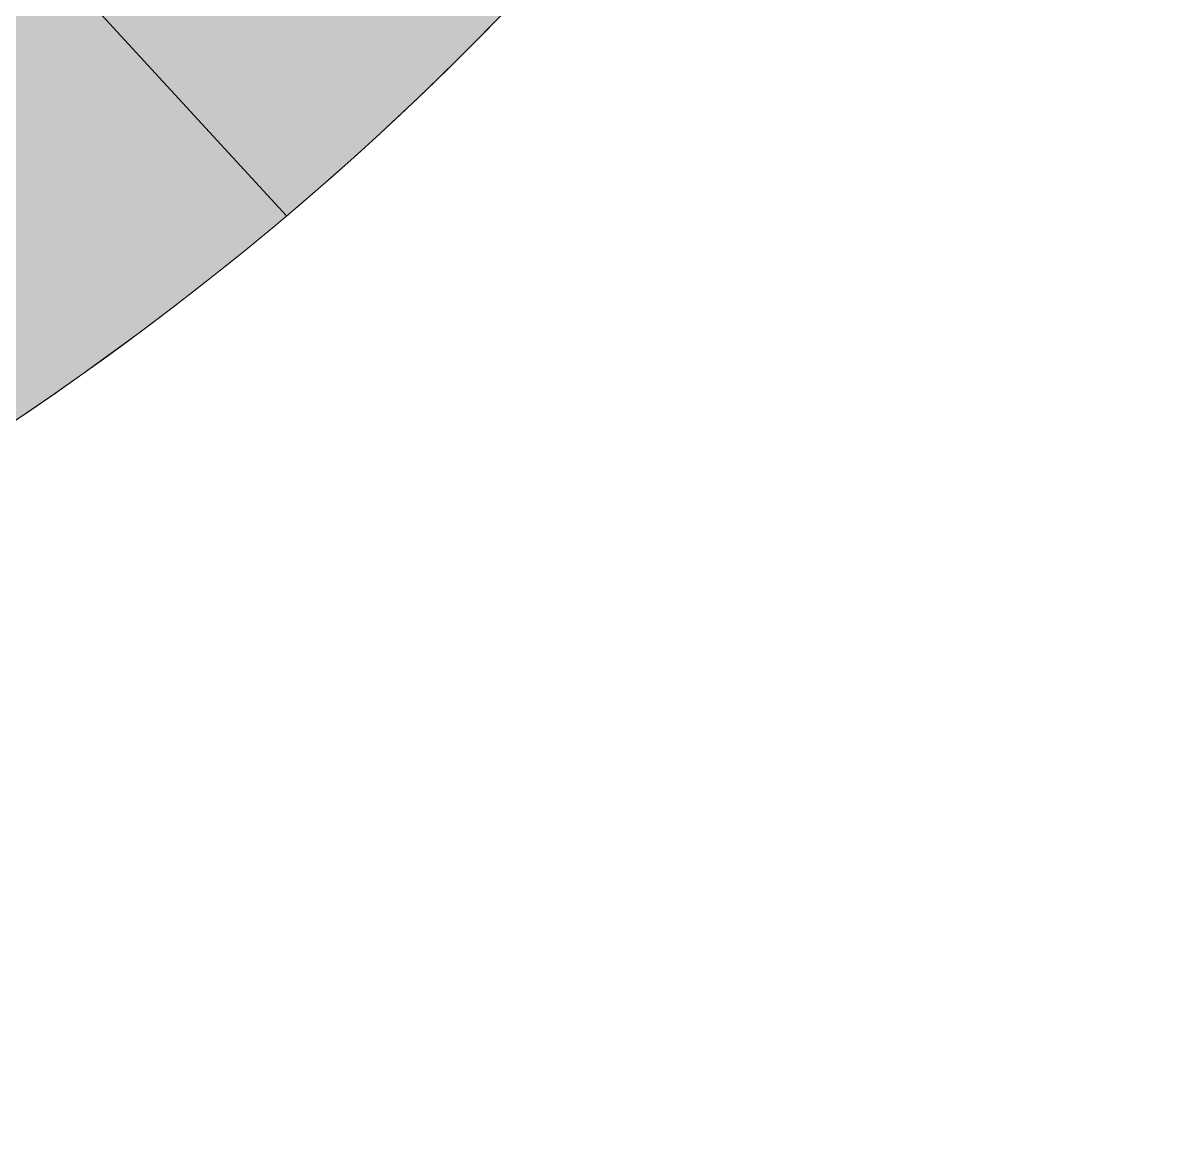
# Model space of a CAD drawing. Extents: x -100 to 128588, y -100 to 34507.
# Drawn here: x 45560.9 to 45791.5, y 4019.6 to 4246.2 of the extents above; entities that cross this region are included whole.
import ezdxf
from ezdxf.enums import TextEntityAlignment as Align

# ---------------------------------------------------------------- set-up
doc = ezdxf.new("R2010")
doc.units = 0
doc.header["$LTSCALE"] = 1000
doc.layers.get('0').update_dxf_attribs({"linetype": 'CONTINUOUS'})
doc.layers.add('HFZT', color=5, linetype='CONTINUOUS', lineweight=15)
doc.styles.add('TSSD_NORM', font='tssdeng.shx', dxfattribs={"width": 0.7, "bigfont": 'hztxt.shx'})

# ---------------------------------------------------------------- blocks, each defined once
blk = doc.blocks.new('dfgdfger')
at = {"layer": 'HFZT'}
h = blk.add_hatch(color=5, dxfattribs=at)
edge = h.paths.add_edge_path()
edge.add_ellipse((447317.09, 387546.48), major_axis=(-2135.7, 0), ratio=0.7995231, start_angle=507.67831, end_angle=517.43199)
edge.add_line((449289.26, 386891.16), (448783.42, 387029.33))
edge.add_ellipse((447317.09, 387546.48), major_axis=(-1555.61, 0), ratio=0.9956325, start_angle=146.51121, end_angle=160.4945, ccw=False)
edge.add_line((448614.46, 386691.88), (449121.89, 386633.5))
edge = h.paths.add_edge_path()
edge.add_line((448614.46, 386691.88), (448597.94, 386667.53))
edge.add_line((448597.94, 386667.53), (448868.96, 386373.35))
edge.add_ellipse((447317.09, 387546.48), major_axis=(-2135.7, 0), ratio=0.7995231, start_angle=496.60478, end_angle=507.67831)
edge.add_line((449121.89, 386633.5), (448614.46, 386691.88))
edge = h.paths.add_edge_path()
edge.add_ellipse((447317.09, 387546.48), major_axis=(-1555.61, 0), ratio=0.9956325, start_angle=141.63905, end_angle=145.42381, ccw=False)
edge.add_line((448536.87, 386585.27), (448463.22, 386499.26))
edge.add_ellipse((447317.09, 387546.48), major_axis=(-1555.61, 0), ratio=0.9956325, start_angle=119.84597, end_angle=137.45686, ccw=False)
edge.add_line((448091.27, 386203.09), (448221.1, 385999.45))
edge.add_ellipse((447317.09, 387546.48), major_axis=(-2135.7, 0), ratio=0.7995231, start_angle=475.04186, end_angle=496.60478)
edge.add_line((448868.96, 386373.35), (448597.94, 386667.53))
at = {"layer": 'HFZT', "color": 5}
blk.add_line((448597.94, 386667.53), (448868.96, 386373.35), dxfattribs=at)
for start_param, end_param in [(3.922662, 9.030892), (3.922662, 9.030892), (3.922662, 9.030892), (3.922662, 9.030892), (3.922662, 9.030892), (3.922662, 9.030892), (3.922662, 9.030892), (3.922662, 9.030892), (3.922662, 9.030892), (3.265865, 9.300506), (3.265865, 9.300506), (3.265865, 9.300506), (3.265865, 9.300506), (3.265865, 9.300506), (3.265865, 9.300506)]:
    blk.add_ellipse((447317.09, 387546.48), major_axis=(-2135.7, 0), ratio=0.799523, start_param=start_param, end_param=end_param, dxfattribs=at)
blk = doc.blocks.new('DETK')
at = {"layer": 'HFZT', "color": 2, "xscale": 0.3117434214800596, "yscale": 0.3117434214800596, "zscale": 0.3117434214800596}
blk.add_blockref('dfgdfger', (-111009.55, -116242.4), dxfattribs=at)
at = {"layer": 'HFZT', "color": 2, "style": 'TSSD_NORM', "width": 0.7}
for tag, height, p in [('比例尺', 250, (40275.22, 3100)), ('日期', 250, (40275.22, 1700)), ('图号', 250, (37501.45, 1700)), ('图名', 400, (31926.24, 1425))]:
    blk.add_attdef(tag, text='', height=height, dxfattribs=at).set_placement(p, align=Align.MIDDLE)

msp = doc.modelspace()

# ---------------------------------------------------------------- block references
msp.add_blockref('DETK', (16692.22448, 0))

doc.saveas('drawing.dxf')
